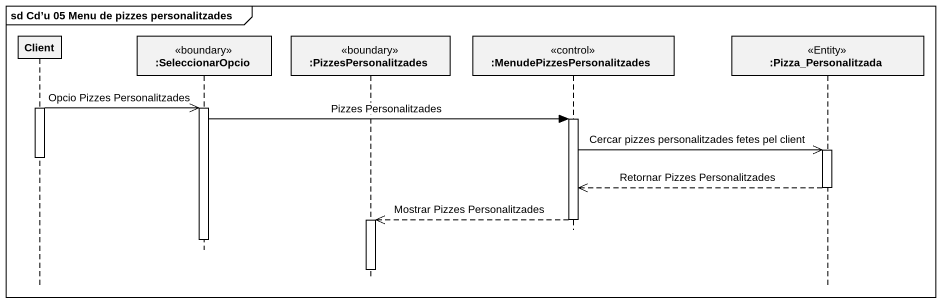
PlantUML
@startuml
mainframe sd Cd’u 05 Menu de pizzes personalitzades
hide footbox
participant Client
participant ":SeleccionarOpcio" as SeleccionarOpcio <<boundary>>
participant ":PizzesPersonalitzades" as PizzesPersonalitzades <<boundary>>
participant ":MenudePizzesPersonalitzades" as MenudePizzesPersonalitzades <<control>>
participant ":Pizza_Personalitzada" as Pizza_Personalitzada <<Entity>>

activate Client
Client ->> SeleccionarOpcio : Opcio Pizzes Personalitzades
activate SeleccionarOpcio
SeleccionarOpcio -> MenudePizzesPersonalitzades : Pizzes Personalitzades
activate MenudePizzesPersonalitzades
MenudePizzesPersonalitzades ->> Pizza_Personalitzada : Cercar pizzes personalitzades fetes pel client
activate Pizza_Personalitzada
deactivate Client
Pizza_Personalitzada -->> MenudePizzesPersonalitzades : Retornar Pizzes Personalitzades
deactivate Pizza_Personalitzada
MenudePizzesPersonalitzades -->> PizzesPersonalitzades : Mostrar Pizzes Personalitzades
deactivate MenudePizzesPersonalitzades
activate PizzesPersonalitzades
deactivate SeleccionarOpcio
deactivate PizzesPersonalitzades
@enduml
